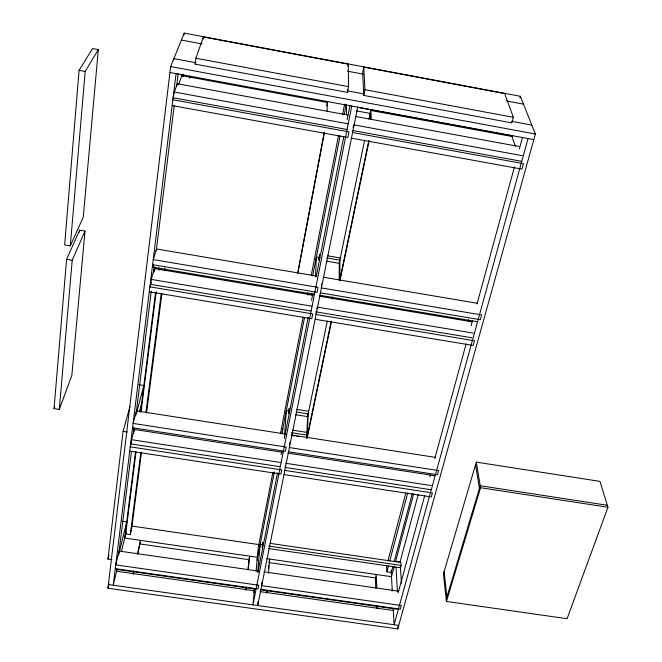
<?xml version="1.0" encoding="UTF-8"?>
<svg xmlns="http://www.w3.org/2000/svg" width="662" height="662" viewBox="0 0 662 662"><rect width="100%" height="100%" fill="white"/><g stroke="black" fill="none" stroke-linecap="round" stroke-linejoin="round"><path stroke-width="0.99" d="M339.854 279.637L339.896 260.017M339.192 279.91L339.25 263.17L364.613 140.22M321.542 283.94L321.418 287.937L481.63 314.93L480.306 319.721L320.433 292.861M327.111 111.274L327.376 102.469L181.264 75.526M316.213 311.38L316.097 314.467L474.488 340.773L473.189 345.456L315.137 319.266M315.542 276.757L316.345 257.121L319.812 257.717M306.688 437.425L307.598 416.555L327.301 321.078M307.176 436.622L308.161 413.824M311.488 295.153L311.579 293.125M289.724 442.655L289.402 447.553L438.592 470.591L437.45 474.728L288.549 451.79M284.495 436.167L284.346 438.219L308.161 317.479M284.643 434.123L286.332 410.589L289.253 411.052M282.426 433.643L282.806 428.645M266.505 593.102L266.67 591.067M268.433 568.675L268.681 565.621M266.993 592.581L267.158 590.545M268.507 573.275L269.624 559.051L269.095 561.682M79.084 70.338L64.653 244.899L70.304 245.85L83.271 217.153L98.324 49.609L92.556 48.541L79.084 70.338L85.175 71.455L98.324 49.609M54.044 408.595L66.589 259.339L79.655 230.169L85.001 231.071L71.844 375.42L59.29 409.406L54.044 408.595L54.747 406.708M262.044 581.666L261.705 585.655L401.288 605.523L400.287 609.123L260.969 589.337M70.304 245.85L85.175 71.455M59.29 409.406L72.208 260.282L85.001 231.071M258.064 601.518L257.717 605.548L357.679 107.136M79.473 232.213L79.655 230.169M257.708 571.654L260.174 544.371L262.913 544.768M254.448 588.733L252.967 604.878L351.729 106.036M256.045 571.405L258.263 547.366L272.885 472.32M245.809 590.173L246.115 587.12M247.869 569.841L249.566 556.146L248.242 569.337M246.198 589.635L246.396 587.599M111.837 559.655L107.964 559.1L123.099 431.334L129.959 406.633M107.923 588.237L170.655 66.548L184.226 33.1L520.373 96.288L535.368 133.997L397.763 628.9L107.923 588.237L108.907 584.24M173.634 60.581L173.866 58.62L195.687 62.675M176.075 73.639L113.235 585.233L117.1 569.303M134.345 429.001L131.523 439.684L131.002 443.937L279.894 466.669M282.748 452.295L132.814 429.216L133.021 427.487M313.275 295.186L154.494 268.557L151.242 279.405L150.63 284.346L310.842 310.991M314.16 294.317L152.74 267.233L153.112 264.221M172.153 105.572L347.864 137.497L348.99 131.862L172.865 99.772L174.296 92.035L177.391 83.76L347.889 115.064M116.868 569.32L116.628 571.256L254.266 590.777M131.44 451.476L118.664 554.806L126.707 521.946L122.056 521.267M133.716 433.089L134.212 429.108M135.933 415.19L151.267 291.222M153.543 272.868L154.279 266.894M156.249 250.948L174.222 105.655M176.605 86.391L178.202 73.523M154.138 271.486L154.494 268.557M183.995 34.954L184.226 33.1M135.536 451.724L124.679 538.082L257.353 557.272M140.526 412.029L155.529 292.745M158.475 269.31L158.731 267.274M182.695 76.668L182.952 74.632M136.024 451.848L125.689 533.944L130.282 534.606L131.622 528.938L141.511 452.105M141.072 411.83L156.191 291.768M158.905 270.22L159.17 268.168M183.341 76.279L183.597 74.227M130.282 534.606L140.807 452.585M145.938 412.592L161.205 293.655M164.234 270.079L164.499 268.027M146.517 413.179L161.942 293.324M164.838 270.791L165.103 268.739M189.622 78.207L189.886 76.155M195.125 64.14L195.886 58.239L203.391 36.981L348.22 64.206L348.593 86.656L347.467 92.407L195.125 64.14L195.778 62.269M203.143 38.859L203.391 36.981M137.82 554.053L140.567 540.374L137.398 554.466M326.705 106.077L327.376 102.469M297.751 272.727L324.239 132.268M297.834 273.332L324.38 132.582M347.864 66.043L348.22 64.206M280.398 433.776L303.122 317.148M307.466 294.838L307.863 292.811M311.223 275.566L338.497 135.611M342.643 114.311L344.621 104.166M257.079 560.193L274.341 471.915M281.822 433.676L304.553 317.412M308.906 295.136L309.303 293.109M312.663 275.938L340.061 135.834M344.207 114.609L346.185 104.497M253.91 592.564L254.663 588.766M257.832 572.663L277.527 472.809M281.093 454.728L281.664 451.815M311.545 300.316L312.886 293.514M316.171 276.857L343.81 136.67M347.186 119.549L349.95 105.531M363.744 67.119L362.652 72.621L363.794 95.436L511.858 122.909L513.356 117.306L504.701 93.615L363.744 67.119L364.952 89.693L363.794 95.436M285.355 465.791L285.024 467.455L431.078 489.748M316.775 308.997L317.156 307.077L473.231 333.102M353.103 127.658L353.483 125.78M331.877 298.901L332.291 296.882M368.974 119.086L370.753 110.463L511.974 136.496M306.812 438.401L331.223 321.087M339.606 280.845L368.817 140.468M307.143 438.277L331.439 321.658M340.02 280.448L369.106 140.807M133.112 573.598L133.559 571.579M133.302 574.227L133.981 571.198M121.361 551.744L126.144 532.049M108.858 582.552L108.361 584.546L398.739 625.375M107.964 559.1L108.982 555.112M375.768 588.187L375.395 577.934L376.289 574.484L376.794 587.79M131.266 442.919L130.232 446.842L281.714 469.929L280.895 474.075L129.711 451.087M139.5 411.681L141.552 403.886M387.915 561.045L405.806 493.091M392.88 566.473L391.283 572.464L386.889 571.827L388.47 565.828M389.794 560.83L407.751 492.834M136.463 413.212L143.869 385.458L138.896 384.672M132.814 429.216L133.327 427.288M394.213 561.475L412.318 493.538M394.353 566.06L391.507 576.685L266.712 558.629M413.642 493.86L395.644 561.227L400.088 561.881L418.235 494.555M519.902 98.05L520.373 96.288M270.079 543.353L400.907 562.46L401.098 565.398L400.46 567.739L268.3 548.5M393.873 608.527L393.336 610.496L259.951 591.58M398.176 592.771L424.772 495.358M429.886 476.607L430.408 474.712M434.843 458.443L466.147 343.785M471.038 325.861L472.395 320.905M476.996 304.04L514.457 166.832M519.314 149.041L522.5 137.357M528.036 138.557L394.105 624.721L393.228 608.452M476.309 462.126L443.432 574.012L446.453 601.444L567.086 618.722L607.956 507.249L599.946 481.373L476.309 462.126L480.546 487.695L446.453 601.444M151.25 282.269L149.885 286.853L312.762 313.912L311.81 318.72L149.281 291.785M155.173 269.144L155.752 267.225M446.221 599.358L480.223 485.743L607.352 505.28M152.74 267.233L153.327 265.288M178.442 84.753L182.282 74.392M115.271 568.65L258.039 588.923L258.776 585.241L115.734 564.876L119.127 551.065L258.974 571.141M115.577 569.246L255.549 589.114M260.505 589.817L397.068 609.206M140.087 543.965L248.895 559.671M268.921 562.559L375.395 577.934M263.906 571.844L398.367 591.149M131.821 526.058L259.281 544.644M268.78 546.109L401.098 565.398M131.523 439.684L280.713 462.515M285.852 463.301L431.185 485.544M284.817 470.409L432.427 492.9L431.31 496.947L283.99 474.546M132.574 427.76L285.421 451.31L286.265 447.073L133.112 423.423L136.463 410.895L286.125 434.164M287.904 453.081L434.951 475.721M123.099 431.334L127.394 431.996M480.546 487.695L607.956 507.249M292.339 430.126L307.615 432.509M291.156 432.658L306.481 435.042M291.247 434.959L435.025 457.318M292.662 435.662L294.698 435.977M296.742 436.291L298.777 436.614M296.452 409.364L308.699 411.301M296.245 412.004L308.451 413.924M295.699 414.735L307.888 416.655M151.242 279.405L311.794 306.183M316.196 311.885L471.94 337.794M152.608 264.659L317.065 292.29L318.041 287.366L153.228 259.603L156.497 248.953L316.403 276.037M319.531 295.219L477.443 321.724M319.597 296.245L472.023 321.806M66.589 259.339L72.208 260.282M323.792 277.287L477.228 303.279M327.682 255.805L340.872 258.064M326.614 257.899L339.854 260.166M327.003 261.225L339.209 263.31M173.576 97.844L346.929 129.462M352.54 130.48L521.697 161.329M351.456 138.151L521.946 169.133L523.46 163.646L352.589 132.516L352.54 130.538M356.611 110.918L370.836 113.533M355.477 116.462L518.892 146.468M174.296 92.035L348.047 123.811M353.673 124.837L522.194 155.653M347.567 90.876L363.579 93.847M511.585 121.328L531.826 125.085M170.655 66.548L535.368 133.997M169.935 72.506L533.812 139.624M357.281 107.31L512.04 135.851M181.396 40.068L202.042 43.932M347.476 71.182L363.397 74.161M506.347 100.947L523.501 104.157M195.886 58.239L348.593 86.656M364.952 89.693L513.356 117.306M511.685 135.793L515.334 146.277M468.506 319.713L468.886 321.74M475.548 464.732L479.429 488.391M444.111 571.687L446.924 596.992M400.345 565.944L401.453 583.222M370.753 110.463L371.324 119.392M370.017 114.046L370.323 119.036M396 567.326L397.448 591.712M397.647 626.864L397.763 628.9M391.176 570.536L392.285 591.034M386.6 566.043L386.889 571.827M377.489 606.218L377.563 608.262M376.413 605.622L376.521 608.701M347.426 89.312L347.467 92.407M346.392 104.488L346.507 114.526M319.564 254.415L318.861 259.835L319.564 254.415M289.302 408.239L288.582 413.618L289.302 408.239M262.458 544.702L262.202 547.615L262.93 542.31L262.458 544.702"/></g></svg>
